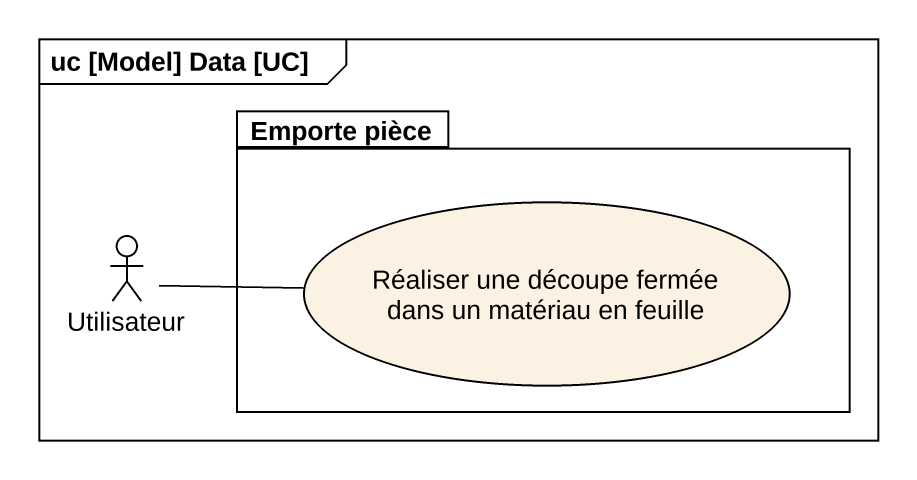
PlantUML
@startuml
mainframe uc [Model] Data [UC]
package "Emporte pièce" as Emporte_pièce {
  usecase "Réaliser une découpe fermée dans un matériau en feuille" as Réaliser_une_découpe_fermée
}
actor Utilisateur
Utilisateur -right- Réaliser_une_découpe_fermée
@enduml
